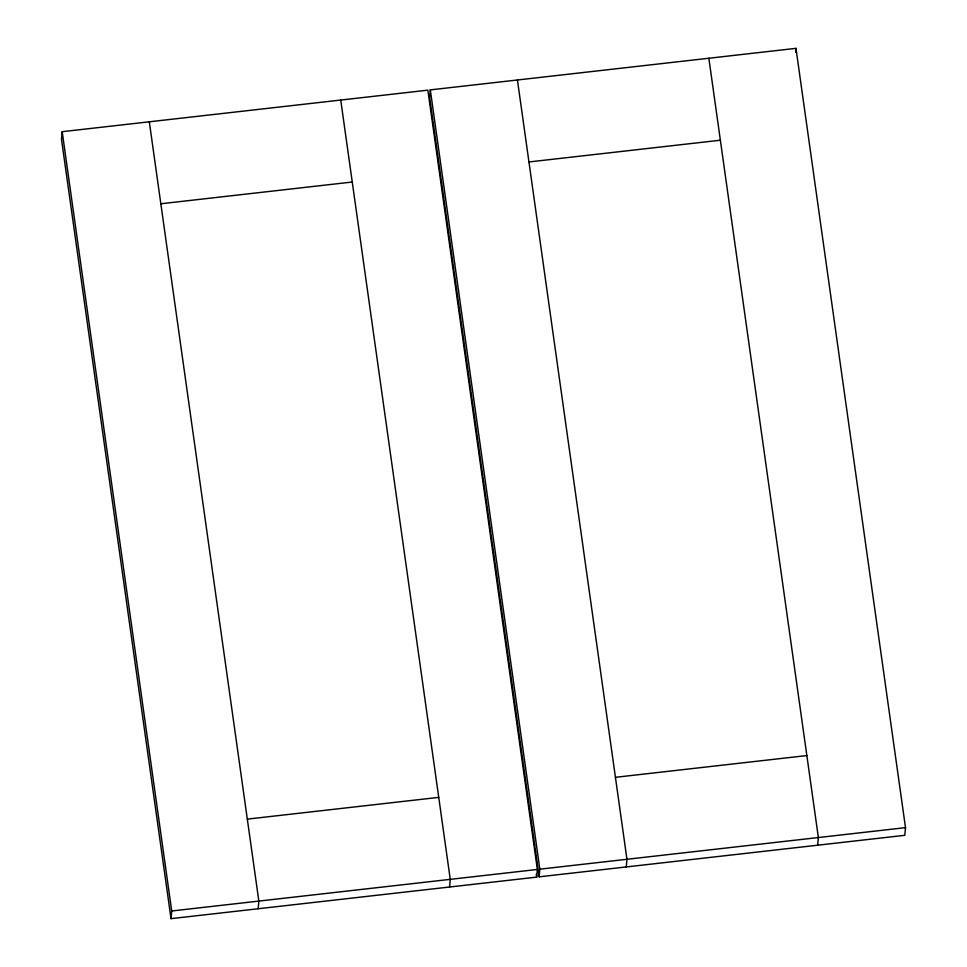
<?xml version="1.0" encoding="UTF-8"?>
<svg xmlns="http://www.w3.org/2000/svg" width="967" height="967" viewBox="0 0 967 967"><rect width="100%" height="100%" fill="white"/><g stroke="black" fill="none" stroke-linecap="round" stroke-linejoin="round"><path stroke-width="1.45" d="M62.19 131.693L61.501 139.357L171.026 918.65L536.685 877.117L537.374 869.454L427.861 90.161L62.19 131.693L171.715 910.987L171.026 918.65M258.153 908.75L258.842 901.099L149.317 121.806M430.315 89.883L429.626 97.546L539.139 876.839L904.81 835.307L905.499 827.643L795.974 48.35L430.315 89.883L539.828 869.176L539.139 876.839M449.57 887.017L450.259 879.354L340.735 100.06M626.265 866.94L626.954 859.276L517.43 79.983M795.623 52.182L795.974 48.35M817.683 845.194L818.372 837.531L708.847 58.25M160.836 203.771L352.254 182.026M528.949 161.96L720.367 140.215M247.322 819.122L438.74 797.376M615.435 777.311L806.853 755.565M171.715 910.987L537.374 869.454M539.828 869.176L905.499 827.643M536.274 874.12L536.685 877.117"/></g></svg>
